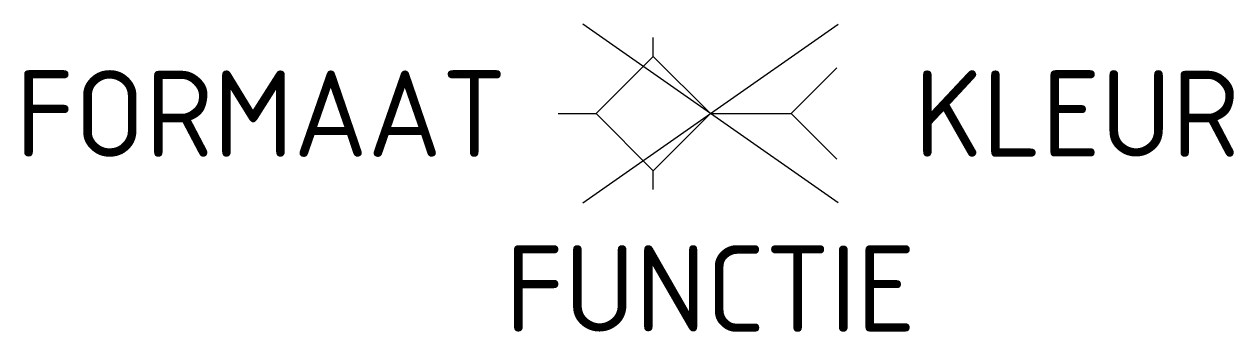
# Model space of a CAD drawing. Header units: metres. Extents: x -14.3 to 10.9, y -4.6 to 1.9.
import ezdxf
from ezdxf.enums import TextEntityAlignment as Align

# ---------------------------------------------------------------- set-up
doc = ezdxf.new("R2010")
doc.units = ezdxf.units.M
doc.styles.add('NLCS-ISO', font='NLCS-ISO.ttf')

msp = doc.modelspace()

# ---------------------------------------------------------------- linework, layer by layer
for p, q in [((-2.662, -1.864), (2.662, 1.864)), ((2.662, -1.864), (-2.662, 1.864)), ((-1.191, 1.191), (-1.191, 1.586)), ((-2.382, 0), (-1.191, 1.191)), ((0, 0), (-1.191, 1.191)), ((1.684, 0), (2.638, 0.953)), ((-3.177, 0), (-2.382, 0)), ((0, 0), (1.684, 0)), ((-2.382, 0), (-1.191, -1.191)), ((0, 0), (-1.191, -1.191)), ((1.684, 0), (2.638, -0.953)), ((-1.191, -1.586), (-1.191, -1.191))]:
    msp.add_line(p, q)

# ---------------------------------------------------------------- texts
at = {"style": 'NLCS-ISO'}
msp.add_attdef('FORMAAT', text='', height=1.8, dxfattribs=at).set_placement((-4.25, 0), align=Align.MIDDLE_RIGHT)
msp.add_attdef('KLEUR', text='', height=1.8, dxfattribs=at).set_placement((4.25, 0), align=Align.MIDDLE_LEFT)
at = {"style": 'NLCS-ISO', "flags": 1}
msp.add_attdef('FUNCTIE', text='', height=1.8, dxfattribs=at).set_placement((0, -2.75), align=Align.TOP_CENTER)

doc.saveas('drawing.dxf')
